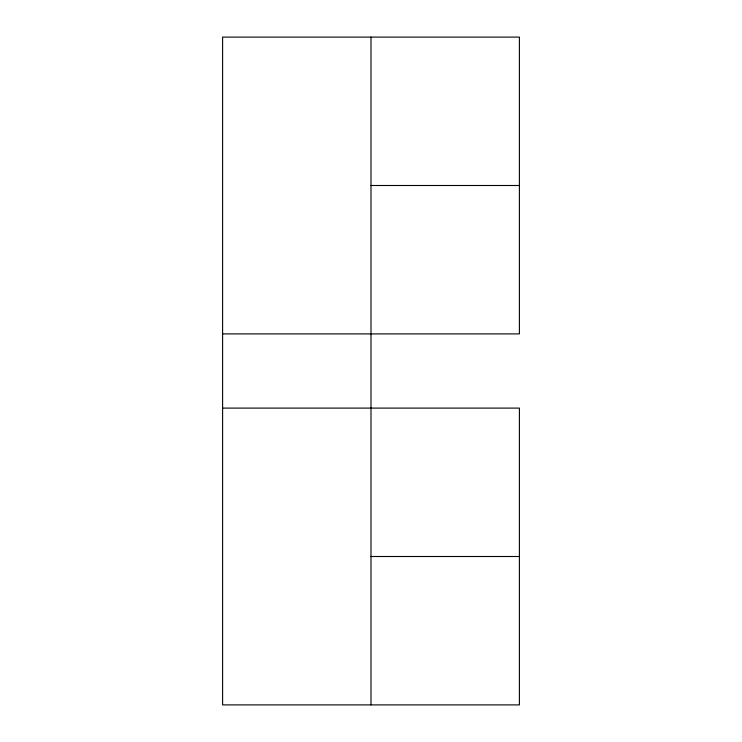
<?xml version="1.0" encoding="UTF-8"?>
<svg xmlns="http://www.w3.org/2000/svg" width="742" height="742" viewBox="0 0 742 742"><rect width="100%" height="100%" fill="white"/><g stroke="black" fill="none" stroke-linecap="round" stroke-linejoin="round"><path stroke-width="1.11" d="M371 185.5L519.4 185.5M222.6 333.9L519.4 333.9L519.4 37.1L222.6 37.1L222.6 704.9L519.4 704.9L519.4 408.1L222.6 408.1M371 556.5L519.4 556.5M371 37.1L371 704.9"/></g></svg>
